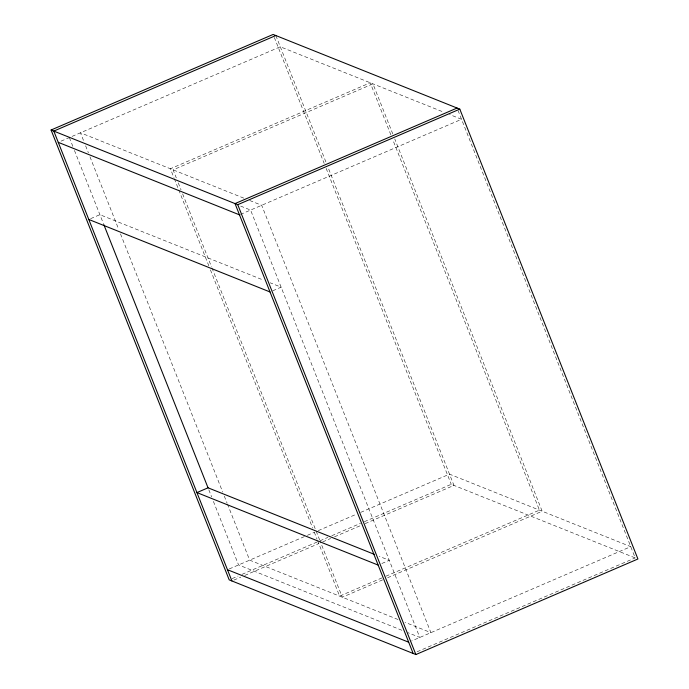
<?xml version="1.0" encoding="UTF-8"?>
<svg xmlns="http://www.w3.org/2000/svg" width="689" height="689" viewBox="0 0 689 689"><rect width="100%" height="100%" fill="white"/><g stroke="black" fill="none" stroke-linecap="round" stroke-linejoin="round"><path stroke-width="0.52" stroke-dasharray="3.44 2.58" d="M61.037 141.15L280.302 46.783L443.613 112.118M90.638 218.663L99.896 214.684L263.198 280.018M240.478 214.417L461.535 119.292L449.59 114.512M272.801 290.767L281.129 287.184L270.174 282.8M229.316 568.916L306.416 535.732M307.397 535.31L314.313 532.339M318.258 530.642L356.747 514.08M360.692 512.375L449.512 474.153L630.745 546.661L411.66 640.942M232.159 578.596L238.075 576.047M242.028 574.35L318.998 541.218M319.989 540.796L327.878 537.403M331.831 535.697L360.45 523.382M364.395 521.685L451.243 484.315L635.198 557.909L458.194 110.851M233.89 580.112L240.797 577.132M244.75 575.436L318.766 543.587M322.71 541.89L330.608 538.488M334.553 536.791L361.2 525.319M365.144 523.623L453.965 485.401L328.093 167.496M381.861 563.499L389.268 560.321L379.312 556.333M381.939 577.916L339.608 596.131L317.414 540.09M385.874 576.219L539.444 510.136L392.825 139.815M382.688 579.854L342.33 597.225L320.135 541.175M387.614 577.735L542.165 511.221L394.754 138.902M417.095 651.76L635.198 557.909M243.768 198.122L80.458 132.788L83.636 140.789M249.745 200.508L261.691 205.288L430.901 632.657L405.011 622.305M240.633 206.08L250.589 210.067L419.799 637.437L407.854 632.657M398.044 619.514L249.668 560.157L227.482 504.107M401.876 630.263L238.566 564.937L213.202 500.877M392.773 133.899L372.964 83.851L173.12 169.856L176.289 177.865M390.844 134.811L370.234 82.766L170.398 168.762L173.964 177.771M275.85 35.535L326.121 162.501M274.317 37.447L324.183 163.414M326.164 168.409L451.243 484.315M178.27 182.869L181.043 189.871M182.628 193.876L211.557 266.936M211.954 267.935L315.777 530.168M316.173 531.167L319.739 540.176M174.36 178.77L208.836 265.851M210.421 269.855L312.66 528.075M314.244 532.08L317.018 539.082M85.617 145.801L88.39 152.803M89.975 156.808L118.508 228.869M120.489 233.872L222.719 492.092M224.304 496.097L227.086 503.108M69.356 137.567L72.922 146.568M74.446 150.417L103.436 223.641M208.819 489.793L211.618 496.872"/><path stroke-width="1.03" d="M51.081 130.006L273.128 34.45L459.804 109.129L637.919 558.994L415.872 654.55L229.196 579.871L51.081 130.006L237.757 204.685L459.804 109.129M275.85 35.535L53.802 131.091L231.917 580.956M457.083 108.044L235.035 203.6L413.15 653.465M58.255 142.339L239.488 214.847M88.795 219.464L270.028 291.964M374.334 554.344L208.035 487.812L196.933 492.592L378.166 565.092M227.465 569.708L408.698 642.217M237.757 204.685L415.872 654.55M103.832 224.64L208.052 487.864"/></g></svg>
